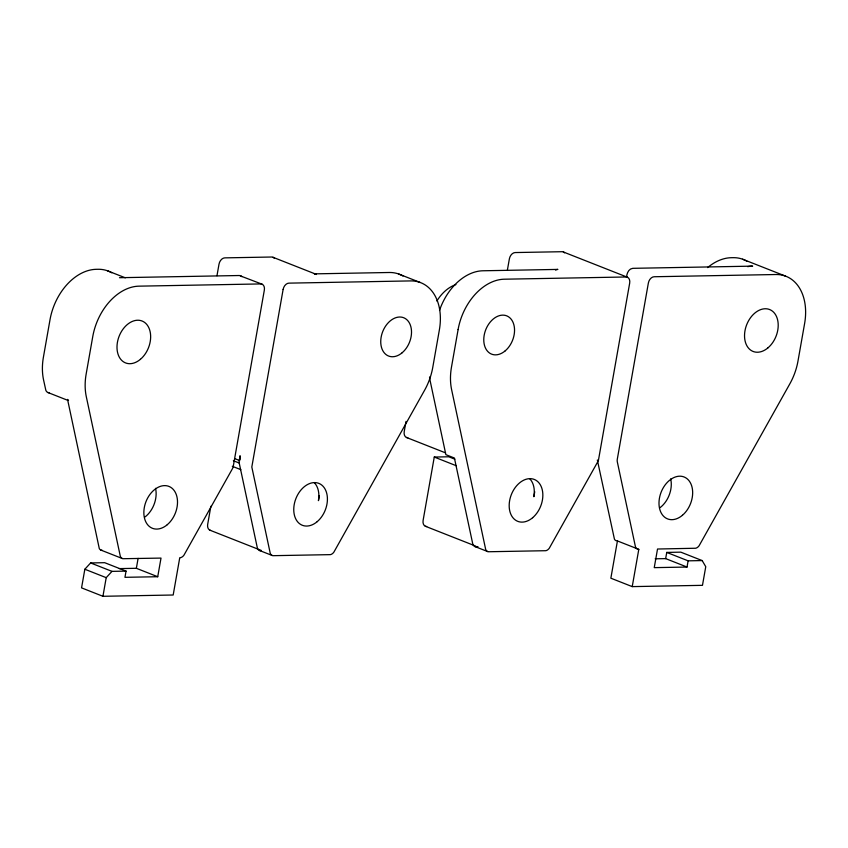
<?xml version="1.0" encoding="UTF-8"?>
<svg xmlns="http://www.w3.org/2000/svg" width="848" height="848" viewBox="0 0 848 848"><rect width="100%" height="100%" fill="white"/><g stroke="black" fill="none" stroke-linecap="round" stroke-linejoin="round"><path stroke-width="1.27" d="M626.545 277.19C626.778 273.522 628.559 268.742 632.767 268.328L752.674 266.134A51.474 36.04 -68.5 0 0 747.703 266.643M84.842 569.241L81.556 587.865L102.937 596.292L173.183 595.01L179.744 557.751L180.497 557.655A6.424 4.494 -68.5 0 0 183.974 555.143L232.278 468.997A6.434 4.505 -68.5 0 0 233.295 466.146L264.343 290.058A6.445 4.516 -68.5 0 0 260.76 283.932L138.998 286.158A51.474 36.04 -68.5 0 0 92.771 336.518L86.157 374.042A51.484 36.051 -68.5 0 0 86.295 396.673L120.321 556.309A6.424 4.494 -68.5 0 0 122.928 558.705L161.014 558.09L157.728 576.725L124.953 577.318L126.045 571.107L104.675 562.69L90.619 562.945L84.842 569.241L106.212 577.658L112 571.372L126.045 571.107M102.937 596.292L106.212 577.658M157.728 576.725L136.358 568.298L138.107 558.366M216.971 275.727L219.007 264.173A6.445 4.516 -68.5 0 1 224.794 257.866L271.625 257.018A6.445 4.516 -68.5 0 1 274.169 258.152M210.876 506.235L207.686 524.329A6.445 4.516 -68.5 0 0 210.548 530.392M319.304 495.688L318.435 500.649A22.525 15.762 -68.5 0 0 314.216 482.597M406.022 421.403L404.22 431.611A6.445 4.516 -68.5 0 0 407.803 437.738M454.835 459.171L448.793 456.786L434.271 457.051L423.11 520.396A6.445 4.516 -68.5 0 0 426.692 526.513M507.327 270.427L509.372 258.863A6.445 4.516 -68.5 0 1 515.149 252.556L561.98 251.708A6.445 4.516 -68.5 0 1 564.524 252.842M534.738 491.745L533.858 496.716A22.525 15.762 -68.5 0 0 529.64 478.654M597.342 460.008L614.44 539.19A6.498 4.547 -68.5 0 0 616.03 540.664L617.429 540.939L610.857 578.198L632.226 586.615L702.473 585.332L705.759 566.697L702.176 560.581L680.806 552.154L666.751 552.419L665.659 558.62L687.028 567.047L688.12 560.835L666.751 552.419M632.226 586.615L638.798 549.356L617.429 540.939M119.483 277.709L239.38 275.515L262.149 284.218M119.314 568.605L136.358 568.298M655.165 558.811L665.659 558.62M688.12 560.835L702.176 560.581M687.028 567.047L654.243 567.641L657.529 549.016L695.646 548.243A6.424 4.494 -68.5 0 0 699.123 545.72L789.848 383.815A51.484 36.051 -68.5 0 0 797.989 361.036L804.614 323.512A51.474 36.04 -68.5 0 0 775.909 274.519L654.137 276.745A6.445 4.516 -68.5 0 0 648.36 283.041L617.312 459.128A6.434 4.505 -68.5 0 0 617.333 461.959L635.47 546.886A6.424 4.494 -68.5 0 0 638.078 549.292L638.798 549.356M49.163 392.73L48.442 392.666A6.424 4.494 -68.5 0 1 45.834 390.26L43.545 379.83A51.484 36.051 -68.5 0 1 43.407 357.199L50.021 319.675A51.474 36.04 -68.5 0 1 96.248 269.314L98.114 269.282A51.474 36.04 -68.5 0 1 111.777 272.802M260.739 550.702L260.018 550.638A6.424 4.494 -68.5 0 1 257.41 548.232L238.988 461.969L240.079 455.758A6.445 4.516 -68.5 0 0 240.334 459.393M102.279 550.352L100.88 550.076A6.498 4.547 -68.5 0 1 99.301 548.614L67.543 399.397A6.434 4.505 -68.5 0 0 68.529 400.51M742.562 259.191L785.301 276.035M563.369 251.983L627.488 277.254M398.698 274.01L420.067 282.426M273.014 257.294L315.753 274.137M107.505 270.798L125.324 277.815M406.415 437.451L445.497 452.853M434.271 457.051L456.256 465.722M425.304 526.237L475.378 545.964M474.774 546.483L487.6 551.539M234.949 458.715L239.836 460.644M233.37 460.729L239.412 463.103M47.774 392.454L67.957 400.404M232.288 466.283L240.832 469.654M209.88 530.18L261.173 550.384M259.35 550.426L272.176 555.472M100.88 550.076L122.26 558.503M90.619 562.945L112 571.372M240.779 275.791L241.924 276.649M155.544 488.321A22.514 15.762 -68.5 0 1 145.061 516.951M402.959 276.013A51.474 36.04 -68.5 0 0 389.296 272.494L314.364 273.862A6.445 4.516 -68.5 0 1 316.368 274.498M707.603 267.597A51.474 36.04 -68.5 0 1 731.305 257.707L733.16 257.675A51.474 36.04 -68.5 0 1 746.834 261.195M670.694 478.908A22.514 15.762 -68.5 0 1 660.21 507.539M476.597 546.451A6.445 4.516 -68.5 0 0 477.986 546.727L475.442 546.695A6.424 4.494 -68.5 0 1 472.834 544.289L454.411 458.026L445.868 454.666L430.254 381.293A51.484 36.051 -68.5 0 1 429.544 377.021M439.518 310.368A51.474 36.04 -68.5 0 1 482.957 270.777L557.889 269.41A6.445 4.516 -68.5 0 0 555.641 270.13M436.868 301.019A36.029 25.228 -68.5 0 1 455.927 284.568M283.126 289.433L251.814 467.025L270.236 553.278A6.424 4.494 -68.5 0 0 272.844 555.684L330.413 554.634A6.424 4.494 -68.5 0 0 333.889 552.122L424.615 390.207A51.484 36.051 -68.5 0 0 432.756 367.428L439.37 329.904A51.474 36.04 -68.5 0 0 410.665 280.911L288.903 283.137A6.445 4.516 -68.5 0 0 283.126 289.433M458.111 329.565L451.486 367.089A51.484 36.051 -68.5 0 0 451.624 389.709L485.66 549.345A6.424 4.494 -68.5 0 0 488.268 551.751L545.836 550.702A6.424 4.494 -68.5 0 0 549.313 548.179L598.37 460.687L629.682 283.094A6.445 4.516 -68.5 0 0 626.089 276.978L504.327 279.204A51.474 36.04 -68.5 0 0 458.1 329.565M140.439 359.298A22.514 15.762 -68.5 0 0 143.916 321.943A22.514 15.762 -68.5 0 0 117.109 344.648A22.514 15.762 -68.5 0 0 140.439 359.298M167.3 524.679A22.514 15.762 -68.5 0 0 170.766 487.324A22.514 15.762 -68.5 0 0 143.969 510.03A22.514 15.762 -68.5 0 0 167.3 524.679M402.175 352.736A20.585 14.416 -68.5 0 0 405.365 318.583A20.585 14.416 -68.5 0 0 380.847 339.338A20.585 14.416 -68.5 0 0 402.175 352.736M317.205 521.658A22.514 15.762 -68.5 0 0 320.682 484.303A22.514 15.762 -68.5 0 0 293.874 507.009A22.514 15.762 -68.5 0 0 317.205 521.658M767.991 347.828A22.514 15.762 -68.5 0 0 771.457 310.463A22.514 15.762 -68.5 0 0 744.65 333.179A22.514 15.762 -68.5 0 0 767.991 347.828M682.449 515.266A22.514 15.762 -68.5 0 0 685.915 477.901A22.514 15.762 -68.5 0 0 659.108 500.617A22.514 15.762 -68.5 0 0 682.449 515.266M505.207 350.849A20.585 14.416 -68.5 0 0 508.387 316.696A20.585 14.416 -68.5 0 0 483.879 337.451A20.585 14.416 -68.5 0 0 505.207 350.849M532.639 517.715A22.514 15.762 -68.5 0 0 536.106 480.36A22.514 15.762 -68.5 0 0 509.298 503.076A22.514 15.762 -68.5 0 0 532.639 517.715"/></g></svg>
